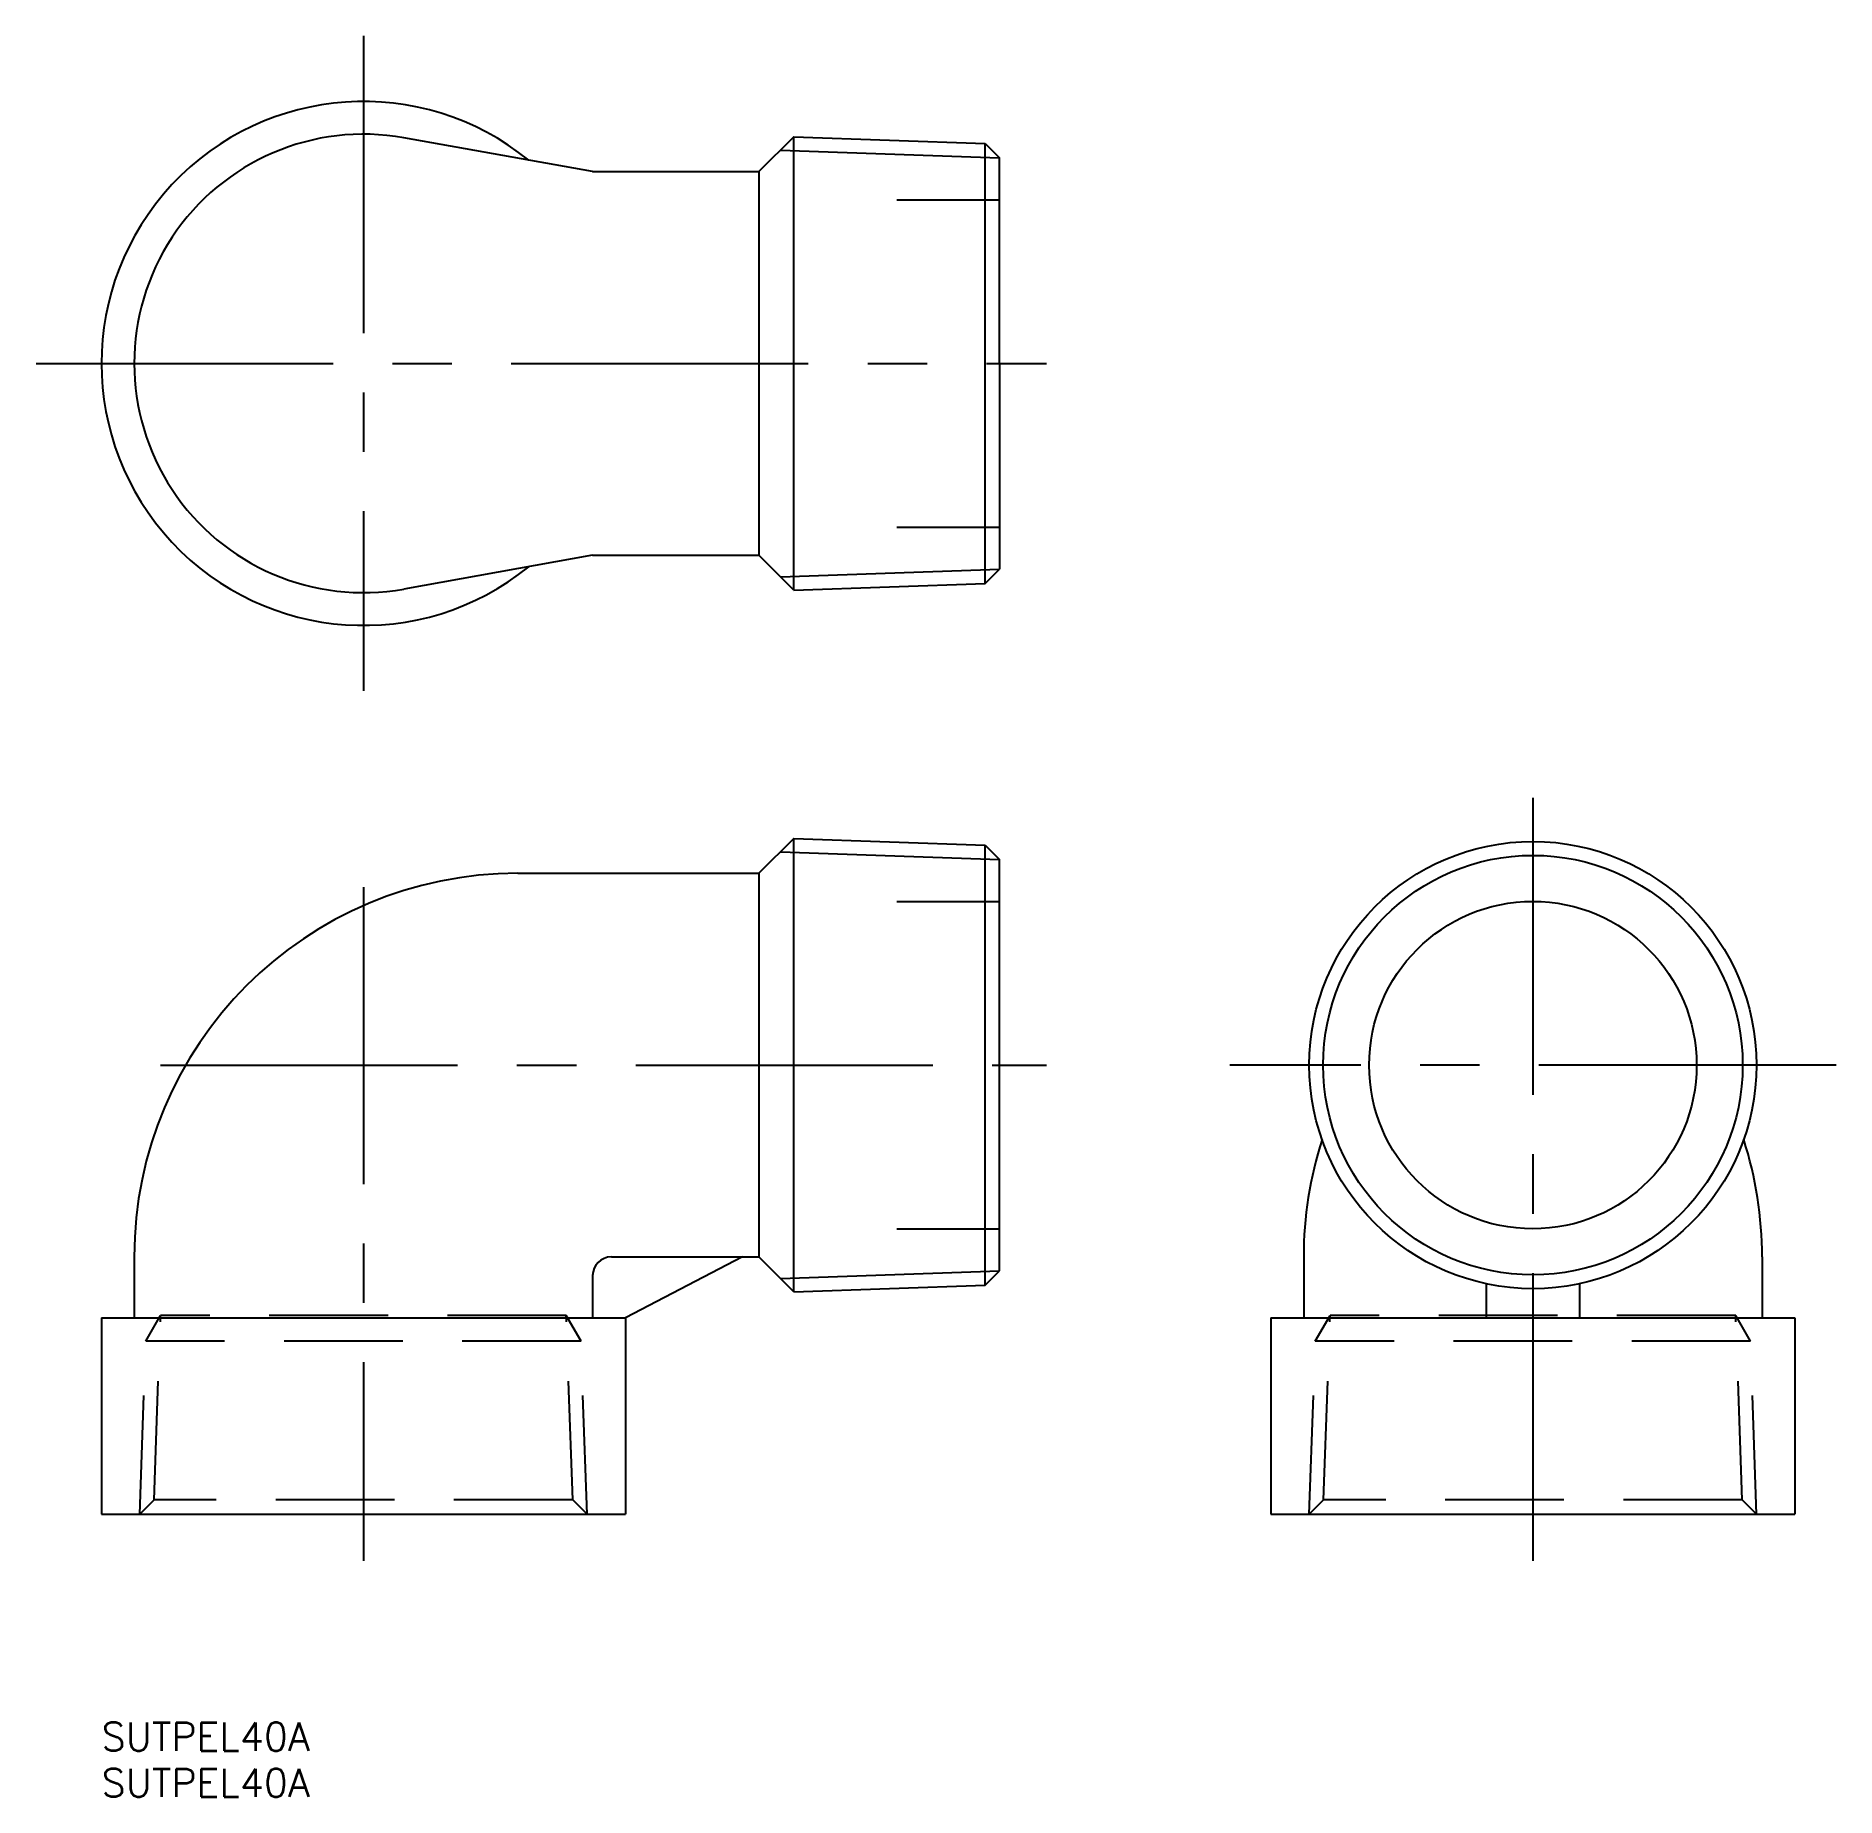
# Model space of a CAD drawing. Extents: x -35 to 157, y -78 to 110.
import ezdxf

# ---------------------------------------------------------------- set-up
doc = ezdxf.new("R2010")
doc.units = 0
doc.linetypes.add('CENTER', pattern=[50.8, 31.75, -6.35, 6.35, -6.35])
doc.linetypes.add('DASHED', pattern=[19.05, 12.7, -6.35])
doc.layers.get('0').update_dxf_attribs({"linetype": 'CONTINUOUS'})
doc.layers.add('CENTER', color=1, linetype='CENTER')
doc.styles.get("Standard").update_dxf_attribs({"font": 'txt.shx', "height": 3, "bigfont": 'bigfont.shx'})

# ---------------------------------------------------------------- blocks, each defined once
blk = doc.blocks.new('*U4')
at = {"color": 7, "linetype": 'CONTINUOUS'}
blk.add_text('SUTPEL40A', height=3, dxfattribs=at).set_placement((-28, -73.28))
blk = doc.blocks.new('*U5')
at = {"color": 7, "linetype": 'CONTINUOUS'}
blk.add_text('SUTPEL40A', height=3, dxfattribs=at).set_placement((-28, -78.23))

msp = doc.modelspace()

# ---------------------------------------------------------------- linework, layer by layer
at = {"color": 7, "linetype": 'CONTINUOUS'}
for p, q in [((24.5, 95.5), (4.32, 99.12)), ((46, 99.23), (42.27, 95.5)), ((46, 50.77), (46, 99.23)), ((46, 99.23), (66.47, 98.51)), ((66.47, 51.49), (66.47, 98.51)), ((66.47, 98.51), (68, 96.98)), ((68, 75), (68, 96.98)), ((24.5, 95.5), (42.27, 95.5)), ((42.27, 95.5), (42.27, 54.5)), ((68, 75), (68, 53.02)), ((24.5, 54.5), (4.32, 50.88)), ((24.5, 54.5), (42.27, 54.5)), ((46, 50.77), (42.27, 54.5)), ((66.47, 51.49), (68, 53.02)), ((46, 50.77), (66.47, 51.49)), ((46, 24.23), (42.27, 20.5)), ((46, -24.23), (46, 24.23)), ((46, 24.23), (66.47, 23.51)), ((66.47, -23.51), (66.47, 23.51)), ((66.47, 23.51), (68, 21.98)), ((68, -21.98), (68, 21.98)), ((16.5, 20.5), (42.27, 20.5)), ((42.27, 20.5), (42.27, -20.5)), ((-24.5, -20.5), (-24.5, -27)), ((26.5, -20.5), (42.27, -20.5)), ((40.5, -20.5), (28, -27)), ((46, -24.23), (42.27, -20.5)), ((100.5, -20.5), (100.5, -27)), ((149.5, -20.5), (149.5, -27)), ((24.5, -22.5), (24.5, -27)), ((66.47, -23.51), (68, -21.98)), ((46, -24.23), (66.47, -23.51)), ((120, -23.37), (120, -27)), ((130, -23.37), (130, -27)), ((-28, -27), (28, -27)), ((-28, -27), (-28, -48)), ((28, -27), (28, -48)), ((97, -27), (97, -48)), ((97, -27), (153, -27)), ((153, -27), (153, -48)), ((-28, -48), (28, -48)), ((97, -48), (153, -48))]:
    msp.add_line(p, q, dxfattribs=at)
at = {"color": 3, "linetype": 'CONTINUOUS'}
for p, q in [((44.57, 97.8), (68, 96.98)), ((44.57, 52.2), (68, 53.02)), ((44.57, 22.8), (68, 21.98)), ((44.57, -22.8), (68, -21.98))]:
    msp.add_line(p, q, dxfattribs=at)
at = {"color": 3, "linetype": 'DASHED'}
for p, q in [((57, 92.5), (68, 92.5)), ((57, 57.5), (68, 57.5)), ((57, 17.5), (68, 17.5)), ((57, -17.5), (68, -17.5)), ((-23.26, -29.5), (-21.68, -26.77)), ((-22.37, -46.47), (-21.68, -26.77)), ((21.68, -26.77), (-21.68, -26.77)), ((22.37, -46.47), (21.68, -26.77)), ((23.26, -29.5), (21.68, -26.77)), ((101.74, -29.5), (103.32, -26.77)), ((102.63, -46.47), (103.32, -26.77)), ((146.68, -26.77), (103.32, -26.77)), ((147.37, -46.47), (146.68, -26.77)), ((148.26, -29.5), (146.68, -26.77)), ((-23.9, -48), (-23.26, -29.5)), ((23.26, -29.5), (-23.26, -29.5)), ((23.9, -48), (23.26, -29.5)), ((101.1, -48), (101.74, -29.5)), ((148.26, -29.5), (101.74, -29.5)), ((148.9, -48), (148.26, -29.5)), ((-23.9, -48), (-22.37, -46.47)), ((22.37, -46.47), (-22.37, -46.47)), ((23.9, -48), (22.37, -46.47)), ((101.1, -48), (102.63, -46.47)), ((147.37, -46.47), (102.63, -46.47)), ((148.9, -48), (147.37, -46.47))]:
    msp.add_line(p, q, dxfattribs=at)
at = {"color": 7, "linetype": 'CONTINUOUS'}
for radius in [23.9, 17.5]:
    msp.add_circle((125, 0), radius, dxfattribs=at)
at = {"color": 3, "linetype": 'CONTINUOUS'}
msp.add_circle((125, 0), 22.42, dxfattribs=at)
at = {"color": 7, "linetype": 'CONTINUOUS'}
for centre, radius, start, end in [((0, 75), 28, 50.8858, 309.1142), ((0, 75), 24.5, 79.8408, 280.1592), ((16.5, -20.5), 41, 90, 180), ((141.5, -20.5), 41, 162.1945, 180), ((108.5, -20.5), 41, 0, 17.8055), ((26.5, -22.5), 2, 90, 180)]:
    msp.add_arc(centre, radius, start, end, dxfattribs=at)
at = {"layer": 'CENTER', "color": 1, "linetype": 'CENTER'}
for p, q in [((0, 110), (0, 40)), ((-35, 75), (73, 75)), ((125, 28.57), (125, -53)), ((0, 19.03), (0, -53)), ((-21.69, 0), (73, 0)), ((157.4, 0), (92.6, 0))]:
    msp.add_line(p, q, dxfattribs=at)

# ---------------------------------------------------------------- block references
at = {"color": 7, "linetype": 'CONTINUOUS'}
for name in ['*U4', '*U5']:
    msp.add_blockref(name, (0, 0), dxfattribs=at)

doc.saveas('drawing.dxf')
